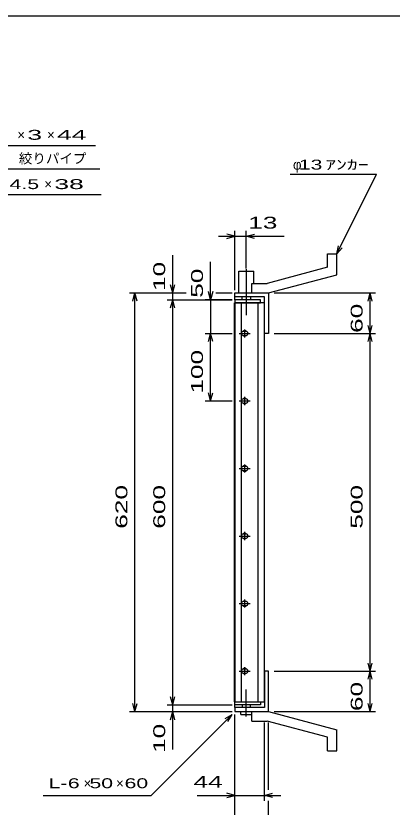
# Model space of a CAD drawing. Units: millimetres, scale not verified. Extents: x -1456 to 1389, y -1026 to 839.
# Drawn here: x -483 to 74, y -333 to 839 of the extents above; entities that cross this region are included whole.
import ezdxf
from ezdxf.enums import TextEntityAlignment as Align

# ---------------------------------------------------------------- set-up
doc = ezdxf.new("R2010")
doc.units = ezdxf.units.MM
doc.header["$LTSCALE"] = 8
doc.linetypes.add('LONG_DASHED_DOTTED', pattern=[15.25, 12, -1.5, 0.25, -1.5])
for name, color, linetype, lineweight in [('0_2', 150, 'Continuous', 25), ('16', 3, 'Continuous', 25), ('19', 6, 'Continuous', 25), ('22', 4, 'Continuous', 25)]:
    doc.layers.add(name, color=color, linetype=linetype, lineweight=lineweight)
doc.styles.add('ベクトル', font='')
doc.styles.get('ベクトル').set_extended_font_data('ベクトル')

msp = doc.modelspace()

# ---------------------------------------------------------------- linework, layer by layer
at = {"layer": '0_2'}
msp.add_line((-1379.2, 838.8), (1388.8, 838.8), dxfattribs=at)
at = {"layer": '16'}
for p, q in [((-159.7, -177), (-159.7, 414)), ((-159.7, 414), (-159, 414)), ((-121, 418.5), (-159, 418.5)), ((-159, 418.5), (-159, 414)), ((-159, 414), (-121, 414)), ((-159, 414), (-159, -177)), ((-115, 414), (-159, 414)), ((-149.5, 414), (-149.5, -177)), ((-124.5, -177), (-124.5, 414)), ((-121, 414), (-121, 418.5)), ((-115, -177), (-115, 414)), ((-152.5, 368.5), (-136.5, 368.5)), ((-142.5, 371.5), (-146.5, 371.5)), ((-146.5, 365.5), (-142.5, 365.5)), ((-144.5, 374.5), (-144.5, 362.5)), ((-142.5, 271.5), (-146.5, 271.5)), ((-144.5, 274.5), (-144.5, 262.5)), ((-152.5, 268.5), (-136.5, 268.5)), ((-146.5, 265.5), (-142.5, 265.5)), ((-152.5, 168.5), (-136.5, 168.5)), ((-142.5, 171.5), (-146.5, 171.5)), ((-146.5, 165.5), (-142.5, 165.5)), ((-144.5, 174.5), (-144.5, 162.5)), ((-142.5, 71.5), (-146.5, 71.5)), ((-144.5, 74.5), (-144.5, 62.5)), ((-152.5, 68.5), (-136.5, 68.5)), ((-146.5, 65.5), (-142.5, 65.5)), ((-152.5, -31.5), (-136.5, -31.5)), ((-142.5, -28.5), (-146.5, -28.5)), ((-146.5, -34.5), (-142.5, -34.5)), ((-144.5, -25.5), (-144.5, -37.5)), ((-142.5, -128.5), (-146.5, -128.5)), ((-144.5, -125.5), (-144.5, -137.5)), ((-152.5, -131.5), (-136.5, -131.5)), ((-146.5, -134.5), (-142.5, -134.5)), ((-159, -177), (-159.7, -177)), ((-159, -177), (-121, -177)), ((-159, -181.5), (-159, -177)), ((-159, -177), (-115, -177)), ((-121, -181.5), (-159, -181.5)), ((-121, -177), (-121, -181.5))]:
    msp.add_line(p, q, dxfattribs=at)
for centre, radius, start, end in [((-146.5, 368.5), 3, 90, 270), ((-144.5, 368.5), 4, 46.6, 133.4), ((-144.5, 368.5), 4, 226.6, 313.4), ((-142.5, 368.5), 3, 270, 90), ((-146.5, 268.5), 3, 90, 270), ((-144.5, 268.5), 4, 46.6, 133.4), ((-142.5, 268.5), 3, 270, 90), ((-144.5, 268.5), 4, 226.6, 313.4), ((-146.5, 168.5), 3, 90, 270), ((-144.5, 168.5), 4, 46.6, 133.4), ((-144.5, 168.5), 4, 226.6, 313.4), ((-142.5, 168.5), 3, 270, 90), ((-146.5, 68.5), 3, 90, 270), ((-144.5, 68.5), 4, 46.6, 133.4), ((-142.5, 68.5), 3, 270, 90), ((-144.5, 68.5), 4, 226.6, 313.4), ((-146.5, -31.5), 3, 90, 270), ((-144.5, -31.5), 4, 46.6, 133.4), ((-144.5, -31.5), 4, 226.6, 313.4), ((-142.5, -31.5), 3, 270, 90), ((-146.5, -131.5), 3, 90, 270), ((-144.5, -131.5), 4, 46.6, 133.4), ((-142.5, -131.5), 3, 270, 90), ((-144.5, -131.5), 4, 226.6, 313.4)]:
    msp.add_arc(centre, radius, start, end, dxfattribs=at)
at = {"layer": '19'}
for p, q in [((-22, 486.5), (-8, 486.5)), ((-22, 466.5), (-22, 486.5)), ((-8, 455.5), (-8, 486.5)), ((-153, 428.5), (-153, 460.5)), ((-153, 460.5), (-131, 460.5)), ((-131, 442.5), (-131, 460.5)), ((-22, 466.5), (-111, 442.5)), ((-109, 428.5), (-8, 455.5)), ((-134, 442.5), (-111, 442.5)), ((-134, 428.5), (-134, 442.5)), ((-159, 418.5), (-159, 428.5)), ((-159, 422.5), (-159, 428.5)), ((-159, 428.5), (-110, 428.5)), ((-115, 422.5), (-159, 422.5)), ((-148, 418.5), (-148, 422.5)), ((-136, 422.5), (-136, 418.5)), ((-134, 428.5), (-109, 428.5)), ((-115, 368.5), (-115, 422.5)), ((-110, 428.5), (-109, 427.5)), ((-109, 427.5), (-109, 368.5)), ((-109, 368.5), (-115, 368.5)), ((-109, -131.5), (-115, -131.5)), ((-115, -131.5), (-115, -185.5)), ((-109, -190.5), (-109, -131.5)), ((-159, -185.5), (-159, -175.5)), ((-159, -185.5), (-159, -191.5)), ((-115, -185.5), (-159, -185.5)), ((-148, -181.5), (-148, -185.5)), ((-136, -185.5), (-136, -181.5)), ((-159, -191.5), (-110, -191.5)), ((-150, -195.5), (-150, -191.5)), ((-150, -195.5), (-134, -195.5)), ((-134, -191.5), (-109, -191.5)), ((-134, -205.5), (-134, -191.5)), ((-134, -195.5), (-134, -191.5)), ((-110, -191.5), (-109, -190.5)), ((-109, -191.5), (-8, -218.5)), ((-134, -205.5), (-111, -205.5)), ((-22, -229.5), (-111, -205.5)), ((-8, -249.5), (-8, -218.5)), ((-22, -249.5), (-22, -229.5)), ((-22, -249.5), (-8, -249.5))]:
    msp.add_line(p, q, dxfattribs=at)
at = {"layer": '19', "linetype": 'LONG_DASHED_DOTTED'}
for p, q in [((-142, 463.5), (-142, 395.5)), ((-142, -198.5), (-142, -158.5))]:
    msp.add_line(p, q, dxfattribs=at)
at = {"layer": '22'}
for p, q in [((-733.2, 647), (-365.2, 647)), ((-710.8, 612), (-358.8, 612)), ((-77, 604.5), (51, 604.5)), ((-8, 486.5), (51, 604.5)), ((-693.2, 574), (-357.2, 574)), ((-159, 512.5), (-171, 515.7)), ((-159, 432.5), (-159, 520.5)), ((-142, 464.5), (-142, 520.5)), ((-142, 512.5), (-130, 515.7)), ((-183, 512.5), (-159, 512.5)), ((-171, 509.3), (-159, 512.5)), ((-159, 512.5), (-142, 512.5)), ((-130, 509.3), (-142, 512.5)), ((-142, 512.5), (-86, 512.5)), ((-8, 486.5), (-5.6, 498.2)), ((-8, 486.5), (0, 495.3)), ((-251, 428.5), (-251, 484.5)), ((-195, 418.5), (-195, 474.5)), ((-251, 428.5), (-254.2, 440.5)), ((-251, 428.5), (-247.8, 440.5)), ((-315, 428.5), (-231, 428.5)), ((-310.2, 416.5), (-307, 428.5)), ((-303.8, 416.5), (-307, 428.5)), ((-307, -191.5), (-307, 428.5)), ((-259, 428.5), (-231, 428.5)), ((-251, 418.5), (-251, 428.5)), ((-195, 418.5), (-198.2, 430.5)), ((-191.8, 430.5), (-195, 418.5)), ((-187, 428.5), (-163, 428.5)), ((-187, 428.5), (-163, 428.5)), ((-101, 428.5), (49.4, 428.5)), ((38.2, 416.5), (41.4, 428.5)), ((44.6, 416.5), (41.4, 428.5)), ((41.4, 368.5), (41.4, 428.5)), ((-259, 418.5), (-163, 418.5)), ((-254.2, 406.5), (-251, 418.5)), ((-247.8, 406.5), (-251, 418.5)), ((-251, -181.5), (-251, 418.5)), ((-163, 418.5), (-203, 418.5)), ((-195, 418.5), (-195, 368.5)), ((41.4, 368.5), (38.2, 380.5)), ((41.4, 368.5), (44.6, 380.5)), ((-203, 368.5), (-163, 368.5)), ((-198.2, 356.5), (-195, 368.5)), ((-191.8, 356.5), (-195, 368.5)), ((-195, 268.5), (-195, 368.5)), ((-101, 368.5), (49.4, 368.5)), ((38.2, 356.5), (41.4, 368.5)), ((44.6, 356.5), (41.4, 368.5)), ((41.4, -131.5), (41.4, 368.5)), ((-195, 268.5), (-198.2, 280.5)), ((-195, 268.5), (-191.8, 280.5)), ((-203, 268.5), (-163, 268.5)), ((41.4, -131.5), (38.2, -119.5)), ((41.4, -131.5), (44.6, -119.5)), ((-101, -131.5), (49.4, -131.5)), ((38.2, -143.5), (41.4, -131.5)), ((44.6, -143.5), (41.4, -131.5)), ((41.4, -191.5), (41.4, -131.5)), ((-251, -181.5), (-254.2, -169.5)), ((-251, -181.5), (-247.8, -169.5)), ((-307, -191.5), (-310.2, -179.5)), ((-307, -191.5), (-303.8, -179.5)), ((-259, -181.5), (-163, -181.5)), ((-251, -191.5), (-251, -181.5)), ((41.4, -191.5), (38.2, -179.5)), ((41.4, -191.5), (44.6, -179.5)), ((-315, -191.5), (-163, -191.5)), ((-283, -315.5), (-163, -195.5)), ((-259, -191.5), (-163, -191.5)), ((-254.2, -203.5), (-251, -191.5)), ((-247.8, -203.5), (-251, -191.5)), ((-251, -247.5), (-251, -191.5)), ((-173.4, -201.9), (-163, -195.5)), ((-169.4, -205.9), (-163, -195.5)), ((-159, -323.5), (-159, -195.5)), ((-159, -379.5), (-159, -195.5)), ((-101, -191.5), (49.4, -191.5)), ((-115, -323.5), (-115, -207.7)), ((-109, -307.5), (-109, -207.7)), ((-443, -315.5), (-283, -315.5)), ((-215, -315.5), (-159, -315.5)), ((-159, -315.5), (-171, -312.3)), ((-171, -318.7), (-159, -315.5)), ((-159, -315.5), (-115, -315.5)), ((-115, -315.5), (-103, -312.3)), ((-103, -318.7), (-115, -315.5)), ((-115, -315.5), (-91, -315.5)), ((-109, -379.5), (-109, -323.5))]:
    msp.add_line(p, q, dxfattribs=at)

# ---------------------------------------------------------------- texts
at = {"layer": '22', "color": 2, "style": 'ベクトル'}
for s, height, width, p in [(' 3 ', 14.66, 2, (-477.2, 662.6)), (' 44 ', 14.66, 2, (-433.2, 662.6)), (' 13 ', 14.66, 1.6, (-73, 618.5)), ('ｱﾝｶｰ', 14.66, 1.6, (-25, 618.5)), (' 4.5 ', 14.66, 1.6, (-501.2, 589.6)), (' 38 ', 14.66, 2, (-437.2, 589.6)), (' 13', 17.6, 1.65, (-150, 532.5)), ('L-', 14.66, 1.6, (-435, -297.5)), (' 6 ', 14.66, 1.6, (-415, -297.5)), (' 50 ', 14.66, 1.6, (-383, -297.5)), (' 60 ', 14.66, 1.6, (-331, -297.5)), (' 44 ', 17.6, 1.65, (-231, -295.5))]:
    msp.add_text(s, height=height, dxfattribs=dict(at, width=width)).set_placement(p, align=Align.MIDDLE_LEFT)
for s, height, p in [('×', 14.7, (-481.2, 662.6)), ('×', 14.7, (-437.2, 662.6)), ('絞りパイプ', 14.66, (-478.8, 627.6)), ('φ', 14.7, (-73, 618.5)), ('×', 14.7, (-441.2, 589.6)), ('×', 14.7, (-383, -297.5)), ('×', 14.7, (-335, -297.5))]:
    msp.add_text(s, height=height, dxfattribs=at).set_placement(p, align=Align.MIDDLE_LEFT)
at = {"layer": '22', "color": 2, "style": 'ベクトル', "width": 1.65}
for s, p in [(' 10 ', (-271, 420.5)), (' 50 ', (-215, 410.5)), (' 60 ', (21.4, 358.5)), (' 100 ', (-215, 268.5)), (' 620 ', (-327, 68.5)), (' 600 ', (-271, 68.5)), (' 500 ', (21.4, 68.5)), (' 60 ', (21.4, -201.5)), (' 10 ', (-271, -263.5))]:
    msp.add_text(s, height=17.6, rotation=90, dxfattribs=at).set_placement(p, align=Align.MIDDLE_LEFT)

doc.saveas('drawing.dxf')
